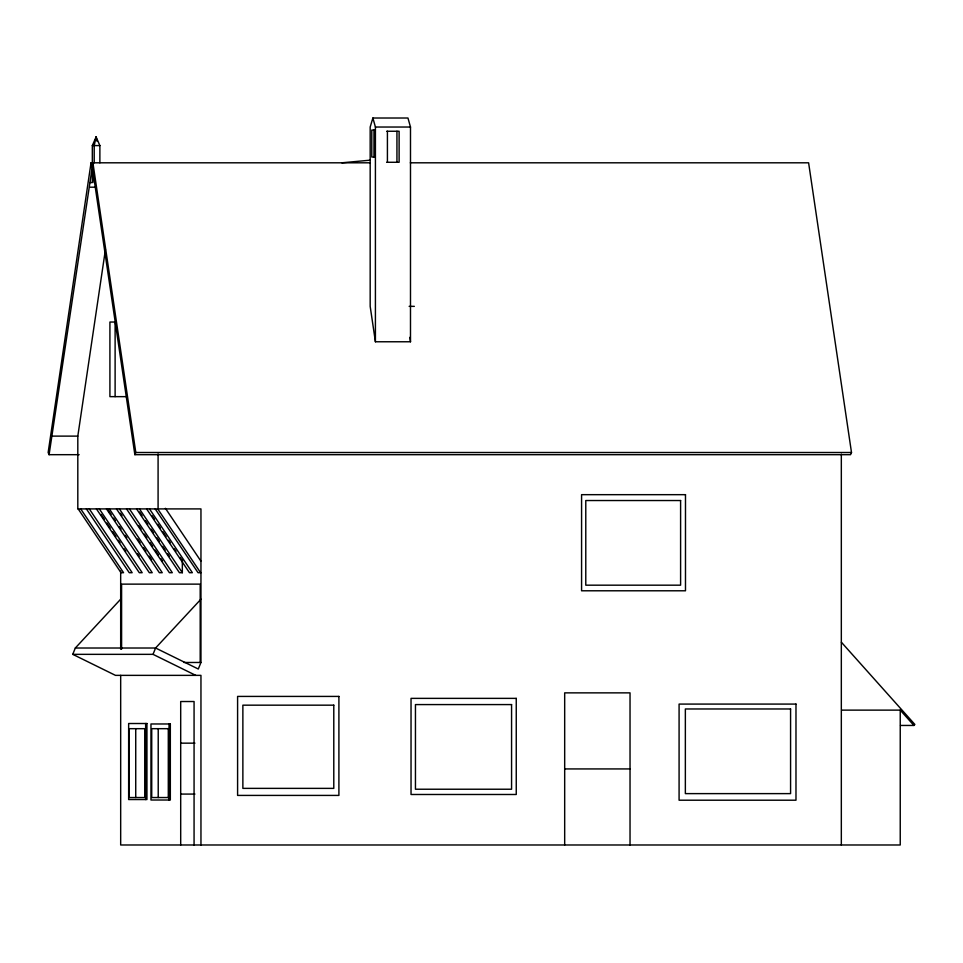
<?xml version="1.0" encoding="UTF-8"?>
<svg xmlns="http://www.w3.org/2000/svg" width="963" height="963" viewBox="0 0 963 963"><rect width="100%" height="100%" fill="white"/><g stroke="black" fill="none" stroke-linecap="round" stroke-linejoin="round"><path stroke-width="1.44" d="M369.924 162.807L91.04 162.807L48.15 452.502L49.089 454.68L79.159 454.68M49.089 454.68L92.905 162.807L135.795 452.502L134.856 454.68L850.558 454.68L851.497 452.502L808.607 162.807L410.322 162.807M200.954 844.984L200.954 675.364L115.476 675.364L72.767 654.346L75.319 648.015L155.585 648.015L198.306 669.02L200.954 662.472L200.954 508.909L77.81 508.909L77.81 436.119L105.448 249.441M99.875 162.807L99.875 145.582L96.107 136.975L94.205 145.582L94.205 162.807M372.886 118.016L370.177 127.032L370.177 306.354L375.414 341.769L410.491 341.769L410.491 127.032L407.951 118.016L372.886 118.016L375.414 127.032L375.414 341.769M72.767 654.346L153.033 654.346L155.585 648.015L200.954 599.191M92.328 162.807L92.328 145.582L96.107 136.975L97.046 141.284M900.525 725.452L913.923 725.452L914.85 724.441L841.397 642.249M75.319 648.015L120.676 599.191M341.865 162.807L370.177 160.171M375.414 127.032L410.491 127.032M374.39 130.065L371.79 130.065L371.79 157.029L374.39 157.029M386.717 131.257L399.115 131.257L399.115 162.278L386.717 162.278M92.328 145.582L99.875 145.582M91.04 162.807L91.967 164.986L93.267 164.986M89.8 182.585L92.328 182.585L92.328 169.873M89.8 187.195L95.349 187.195M409.143 306.354L414.343 306.354M115.704 322.039L109.914 322.039L109.914 396.648L127.272 396.648M51.833 436.119L77.81 436.119M135.795 452.502L851.497 452.502M182.332 559.792L182.332 572.708L179.431 572.708L136.565 508.909M200.954 572.708L198.053 572.708L155.187 508.909M183.885 662.472L200.954 662.472M841.638 710.128L900.236 710.128L913.923 725.452M169.259 728.678L151.721 728.678L151.721 797.545L169.259 797.545M180.695 743.159L194.935 743.159M564.679 768.931L630.031 768.931M180.695 794.078L194.935 794.078M153.033 654.346L195.754 675.364M165.407 508.308L200.858 561.068M157.727 508.909L200.593 572.708M149.494 508.909L192.359 572.708L189.47 572.708L146.605 508.909M152.094 515.674L154.574 519.358M157.872 524.257L160.339 527.941M162.819 531.624L166.105 536.535M168.585 540.219L170.234 542.663M174.351 548.802L176 551.257M180.129 557.396L182.597 561.068M139.466 508.909L182.332 572.708M139.587 511.991L142.067 515.674M145.365 520.586L147.833 524.257M151.131 529.169L153.611 532.852M156.909 537.763L159.389 541.435M162.687 546.346L165.155 550.029M167.634 553.713L169.283 556.169M129.427 508.909L172.305 572.708L169.404 572.708L126.538 508.909M138.624 525.485L141.092 529.169M144.39 534.08L146.87 537.763M150.168 542.663L152.636 546.346M155.115 550.029L158.401 554.941M160.881 558.612L162.53 561.068M119.4 508.909L162.253 572.708L159.364 572.708L116.499 508.909M120.351 513.219L122 515.674M137.661 538.991L140.129 542.663M143.427 547.574L145.895 551.257M149.193 556.169L151.673 559.84M109.361 508.909L152.226 572.708L149.337 572.708L106.472 508.909M107.844 509.535L111.13 514.447M113.61 518.13L115.259 520.586M119.376 526.713L121.025 529.169M125.154 535.308L126.803 537.763M137.516 553.713L139.166 556.169M99.321 508.909L142.187 572.708L139.298 572.708L96.432 508.909M101.103 514.447L104.401 519.358M106.869 523.041L110.167 527.941M112.647 531.624L115.945 536.535M118.413 540.219L120.062 542.663M124.179 548.802L125.828 551.257M89.294 508.909L132.16 572.708L129.259 572.708L86.393 508.909M80.699 508.909L123.565 572.708L121.037 572.708L78.172 508.909M409.829 337.339L410.491 341.769M91.967 164.986L134.856 454.68M900.236 710.128L900.236 844.984L120.676 844.984L120.676 675.364M841.325 454.163L841.325 844.984M630.031 844.984L630.031 692.866L564.679 692.866L564.679 844.984M396.937 131.257L396.937 162.278M387.415 131.257L387.415 162.278M373.969 130.065L373.969 157.029M200.196 662.472L200.196 584.132L121.591 584.132L121.591 649.17M194.069 844.984L194.069 701.521L180.695 701.521L180.695 844.984M169.043 723.971L169.043 800.012M168.296 728.678L168.296 797.545M158.088 453.946L158.088 508.909M158.221 728.678L158.221 797.545M145.642 723.514L145.642 799.543M135.735 728.678L135.735 797.545M120.676 571.071L120.676 649.231M115.115 322.039L115.115 396.648M96.107 136.975L96.107 139.852M94.205 176.999L94.205 182.669M685.487 494.669L581.58 494.669L581.58 590.788L685.487 590.788L685.487 494.669M680.6 500.531L585.781 500.531L585.781 585.179L680.6 585.179L680.6 500.531M338.904 696.418L237.596 696.418L237.596 795.414L338.904 795.414L338.904 696.418M516.252 698.368L411.032 698.368L411.032 794.487L516.252 794.487L516.252 698.368M795.98 704.085L679.084 704.085L679.084 800.205L795.98 800.205L795.98 704.085M511.57 704.579L415.45 704.579L415.45 789.227L511.57 789.227L511.57 704.579M333.788 705.169L242.869 705.169L242.869 788.372L333.788 788.372L333.788 705.169M790.575 708.973L685.355 708.973L685.355 793.62L790.575 793.62L790.575 708.973M146.942 723.514L128.645 723.514L128.645 799.543L146.942 799.543L146.942 723.514M170.331 723.971L150.962 723.971L150.962 800.012L170.331 800.012L170.331 723.971M144.823 728.678L129.235 728.678L129.235 797.545L144.823 797.545L144.823 728.678"/></g></svg>
